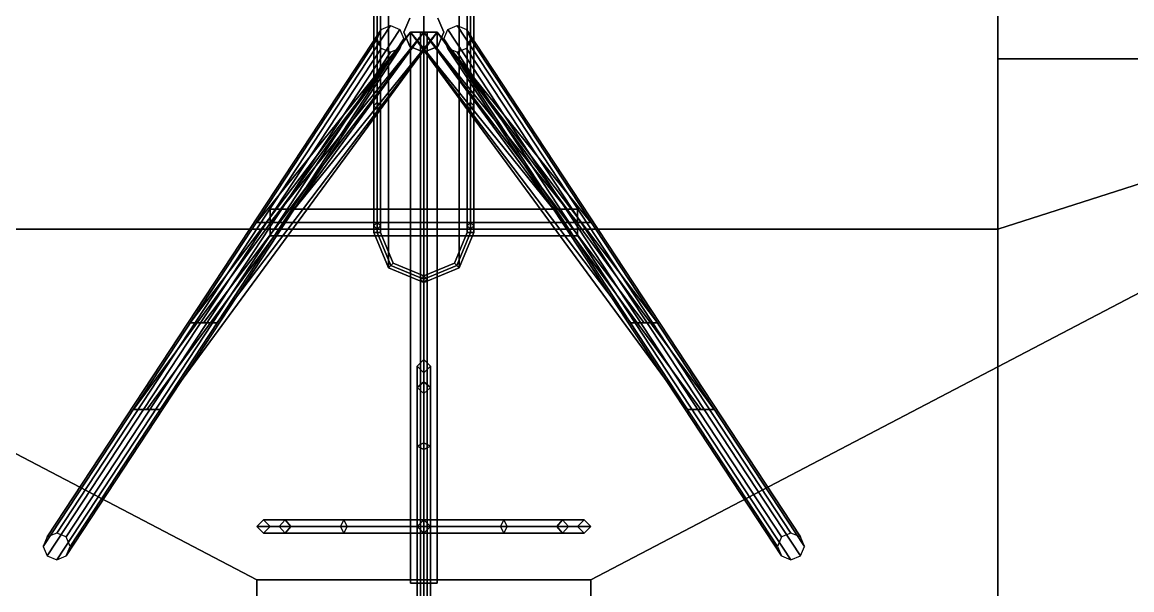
# Model space of a CAD drawing. Extents: x -3.8 to 3.8, y -28.3 to 29.9.
# Drawn here: x -1.203 to 2.121, y -7.14 to -5.44 of the extents above; entities that cross this region are included whole.
import ezdxf

# ---------------------------------------------------------------- set-up
doc = ezdxf.new("R2010")
doc.units = 0
doc.layers.add('SUPERSTRUCTURE', color=3, linetype='CONTINUOUS')

msp = doc.modelspace()

# ---------------------------------------------------------------- linework, layer by layer
at = {"layer": 'SUPERSTRUCTURE'}
for points in [[(1.72, 5.26, 2.05), (1.72, -8.82, 1.69), (1.72, 9.14, 1.69), (1.72, 9.14, 2.05)], [(1.72, -5.55, 3.4), (1.72, -8.82, 1.69), (1.72, 5.26, 2.05), (1.72, 0.5, 3.4)], [(1.72, 0.5, 3.56), (1.72, -5.55, 3.56), (3.5, -5.55, 3.56), (3.5, 0.5, 3.56)], [(-0.1061, -5.2439, 13.68), (-0.1061, -6.1761, 13.68), (0, -6.22, 13.68), (0, -5.2, 13.68)], [(0, -5.2, 13.68), (0, -6.22, 13.68), (0.1061, -6.1761, 13.68), (0.1061, -5.2439, 13.68)], [(-0.15, -5.35, 13.68), (-0.15, -6.07, 13.68), (-0.1061, -6.1761, 13.68), (-0.1061, -5.2439, 13.68)], [(0.1061, -5.2439, 13.68), (0.1061, -6.1761, 13.68), (0.15, -6.07, 13.68), (0.15, -5.35, 13.68)], [(-0.15, -5.35, 13.63), (-0.15, -6.07, 13.63), (-0.15, -6.07, 13.68), (-0.15, -5.35, 13.68)], [(-0.14, -5.35, 14.03), (-0.15, -5.35, 14.02), (-0.15, -6.07, 14.02), (-0.14, -6.07, 14.03)], [(-0.15, -5.35, 14.02), (-0.14, -5.35, 14.01), (-0.14, -6.07, 14.01), (-0.15, -6.07, 14.02)], [(-0.13, -5.35, 14.02), (-0.14, -5.35, 14.03), (-0.14, -6.07, 14.03), (-0.13, -6.07, 14.02)], [(-0.14, -5.35, 14.01), (-0.13, -5.35, 14.02), (-0.13, -6.07, 14.02), (-0.14, -6.07, 14.01)], [(0.14, -5.35, 14.03), (0.13, -5.35, 14.02), (0.13, -6.07, 14.02), (0.14, -6.07, 14.03)], [(0.13, -5.35, 14.02), (0.14, -5.35, 14.01), (0.14, -6.07, 14.01), (0.13, -6.07, 14.02)], [(0.15, -5.35, 14.02), (0.14, -5.35, 14.03), (0.14, -6.07, 14.03), (0.15, -6.07, 14.02)], [(0.14, -5.35, 14.01), (0.15, -5.35, 14.02), (0.15, -6.07, 14.02), (0.14, -6.07, 14.01)], [(0.15, -6.07, 13.63), (0.15, -5.35, 13.63), (0.15, -5.35, 13.68), (0.15, -6.07, 13.68)], [(1.72, -6.42, 4.16), (1.72, -6.42, 3.56), (1.72, -5.36, 3.56), (1.72, -5.36, 4.16)], [(-3.75, -5.41, 4.25), (-1.72, -6.06, 4.25), (1.72, -6.06, 4.25), (3.75, -5.41, 4.25)], [(-3.75, -5.41, 6.55), (-0.5, -7.11, 6.55), (0.5, -7.11, 6.55), (3.75, -5.41, 6.55)], [(-3.75, -5.41, 6.55), (-3.68, -8.58, 6.55), (-0.5, -8.73, 6.55), (-0.5, -7.11, 6.55)], [(0.5, -8.73, 6.55), (3.68, -8.58, 6.55), (3.75, -5.41, 6.55), (0.5, -7.11, 6.55)], [(1.72, -6.06, 4.25), (1.72, -8.82, 4.25), (3.75, -8.82, 4.25), (3.75, -5.41, 4.25)], [(-1.1, -6.97, 6.55), (-1.1283, -6.9817, 6.55), (-0.1283, -5.4617, 13.63), (-0.1, -5.45, 13.63)], [(-1.0717, -6.9817, 6.55), (-1.1, -6.97, 6.55), (-0.1, -5.45, 13.63), (-0.0717, -5.4617, 13.63)], [(-0.0424, -5.4276, 6.55), (-0.06, -5.47, 6.55), (-0.06, -5.47, 13.63), (-0.0424, -5.4276, 13.63)], [(0.06, -5.47, 6.55), (0.0424, -5.4276, 6.55), (0.0424, -5.4276, 13.63), (0.06, -5.47, 13.63)], [(1.1, -6.97, 6.55), (1.0717, -6.9817, 6.55), (0.0717, -5.4617, 13.63), (0.1, -5.45, 13.63)], [(1.1283, -6.9817, 6.55), (1.1, -6.97, 6.55), (0.1, -5.45, 13.63), (0.1283, -5.4617, 13.63)], [(-1.1283, -6.9817, 6.55), (-1.14, -7.01, 6.55), (-0.14, -5.49, 13.63), (-0.1283, -5.4617, 13.63)], [(-1.06, -7.01, 6.55), (-1.0717, -6.9817, 6.55), (-0.0717, -5.4617, 13.63), (-0.06, -5.49, 13.63)], [(0, -5.47, 8.5), (-0.04, -5.47, 8.46), (-0.87, -6.6, 8.46), (-0.83, -6.6, 8.5)], [(-0.04, -5.47, 8.46), (0, -5.47, 8.42), (-0.83, -6.6, 8.42), (-0.87, -6.6, 8.46)], [(0.04, -5.47, 8.46), (0, -5.47, 8.5), (-0.83, -6.6, 8.5), (-0.79, -6.6, 8.46)], [(0, -5.47, 8.42), (0.04, -5.47, 8.46), (-0.79, -6.6, 8.46), (-0.83, -6.6, 8.42)], [(0, -5.47, 9.74), (-0.04, -5.47, 9.7), (-0.7, -6.34, 9.7), (-0.66, -6.34, 9.74)], [(-0.04, -5.47, 9.7), (0, -5.47, 9.66), (-0.66, -6.34, 9.66), (-0.7, -6.34, 9.7)], [(0.04, -5.47, 9.7), (0, -5.47, 9.74), (-0.66, -6.34, 9.74), (-0.62, -6.34, 9.7)], [(0, -5.47, 9.66), (0.04, -5.47, 9.7), (-0.62, -6.34, 9.7), (-0.66, -6.34, 9.66)], [(0, -5.47, 11.1), (-0.04, -5.47, 11.06), (-0.5, -6.04, 11.06), (-0.46, -6.04, 11.1)], [(-0.04, -5.47, 11.06), (0, -5.47, 11.02), (-0.46, -6.04, 11.02), (-0.5, -6.04, 11.06)], [(0.04, -5.47, 11.06), (0, -5.47, 11.1), (-0.46, -6.04, 11.1), (-0.42, -6.04, 11.06)], [(0, -5.47, 11.02), (0.04, -5.47, 11.06), (-0.42, -6.04, 11.06), (-0.46, -6.04, 11.02)], [(-0.06, -5.47, 6.55), (-0.0424, -5.5124, 6.55), (-0.0424, -5.5124, 13.63), (-0.06, -5.47, 13.63)], [(-0.04, -5.47, 8.46), (0, -5.47, 8.42), (0.83, -6.6, 8.42), (0.79, -6.6, 8.46)], [(0, -5.47, 8.5), (-0.04, -5.47, 8.46), (0.79, -6.6, 8.46), (0.83, -6.6, 8.5)], [(-0.04, -5.47, 9.7), (0, -5.47, 9.66), (0.66, -6.34, 9.66), (0.62, -6.34, 9.7)], [(0, -5.47, 9.74), (-0.04, -5.47, 9.7), (0.62, -6.34, 9.7), (0.66, -6.34, 9.74)], [(-0.04, -5.47, 11.06), (0, -5.47, 11.02), (0.46, -6.04, 11.02), (0.42, -6.04, 11.06)], [(0, -5.47, 11.1), (-0.04, -5.47, 11.06), (0.42, -6.04, 11.06), (0.46, -6.04, 11.1)], [(0, -5.47, 11.1), (-0.04, -5.47, 11.06), (-0.04, -7.12, 11.06), (0, -7.12, 11.1)], [(-0.04, -5.47, 11.06), (0, -5.47, 11.02), (0, -7.12, 11.02), (-0.04, -7.12, 11.06)], [(0, -28.3, 6.88), (-0.01, -28.3, 6.89), (-0.01, -5.47, 13.58), (0, -5.47, 13.57)], [(-0.01, -28.3, 6.89), (0, -28.3, 6.9), (0, -5.47, 13.59), (-0.01, -5.47, 13.58)], [(0, -5.47, 8.42), (0.04, -5.47, 8.46), (0.87, -6.6, 8.46), (0.83, -6.6, 8.42)], [(0.04, -5.47, 8.46), (0, -5.47, 8.5), (0.83, -6.6, 8.5), (0.87, -6.6, 8.46)], [(0, -5.47, 9.66), (0.04, -5.47, 9.7), (0.7, -6.34, 9.7), (0.66, -6.34, 9.66)], [(0.04, -5.47, 9.7), (0, -5.47, 9.74), (0.66, -6.34, 9.74), (0.7, -6.34, 9.7)], [(0, -5.47, 11.02), (0.04, -5.47, 11.06), (0.5, -6.04, 11.06), (0.46, -6.04, 11.02)], [(0.04, -5.47, 11.06), (0, -5.47, 11.1), (0.46, -6.04, 11.1), (0.5, -6.04, 11.06)], [(0.04, -5.47, 11.06), (0, -5.47, 11.1), (0, -7.12, 11.1), (0.04, -7.12, 11.06)], [(0, -5.47, 11.02), (0.04, -5.47, 11.06), (0.04, -7.12, 11.06), (0, -7.12, 11.02)], [(0.01, -28.3, 6.89), (0, -28.3, 6.88), (0, -5.47, 13.57), (0.01, -5.47, 13.58)], [(0, -28.3, 6.9), (0.01, -28.3, 6.89), (0.01, -5.47, 13.58), (0, -5.47, 13.59)], [(0.0424, -5.5124, 6.55), (0.06, -5.47, 6.55), (0.06, -5.47, 13.63), (0.0424, -5.5124, 13.63)], [(1.0717, -6.9817, 6.55), (1.06, -7.01, 6.55), (0.06, -5.49, 13.63), (0.0717, -5.4617, 13.63)], [(1.14, -7.01, 6.55), (1.1283, -6.9817, 6.55), (0.1283, -5.4617, 13.63), (0.14, -5.49, 13.63)], [(-1.14, -7.01, 6.55), (-1.1283, -7.0383, 6.55), (-0.1283, -5.5183, 13.63), (-0.14, -5.49, 13.63)], [(-1.1283, -7.0383, 6.55), (-1.1, -7.05, 6.55), (-0.1, -5.53, 13.63), (-0.1283, -5.5183, 13.63)], [(-1.1, -7.05, 6.55), (-1.0717, -7.0383, 6.55), (-0.0717, -5.5183, 13.63), (-0.1, -5.53, 13.63)], [(-1.0717, -7.0383, 6.55), (-1.06, -7.01, 6.55), (-0.06, -5.49, 13.63), (-0.0717, -5.5183, 13.63)], [(-0.0424, -5.5124, 6.55), (0, -5.53, 6.55), (0, -5.53, 13.63), (-0.0424, -5.5124, 13.63)], [(0, -5.53, 6.55), (0.0424, -5.5124, 6.55), (0.0424, -5.5124, 13.63), (0, -5.53, 13.63)], [(1.06, -7.01, 6.55), (1.0717, -7.0383, 6.55), (0.0717, -5.5183, 13.63), (0.06, -5.49, 13.63)], [(1.0717, -7.0383, 6.55), (1.1, -7.05, 6.55), (0.1, -5.53, 13.63), (0.0717, -5.5183, 13.63)], [(1.1, -7.05, 6.55), (1.1283, -7.0383, 6.55), (0.1283, -5.5183, 13.63), (0.1, -5.53, 13.63)], [(1.1283, -7.0383, 6.55), (1.14, -7.01, 6.55), (0.14, -5.49, 13.63), (0.1283, -5.5183, 13.63)], [(1.72, -5.55, 3.56), (1.72, -5.55, 3.4), (3.5, -5.55, 3.4), (3.5, -5.55, 3.56)], [(1.72, -8.82, 3.56), (1.72, -8.82, 1.69), (1.72, -5.55, 3.4), (1.72, -5.55, 3.56)], [(-0.14, -5.68, 13.68), (-0.15, -5.69, 13.68), (-0.15, -5.69, 14.02), (-0.14, -5.68, 14.01)], [(-0.13, -5.69, 13.68), (-0.14, -5.68, 13.68), (-0.14, -5.68, 14.01), (-0.13, -5.69, 14.02)], [(0.14, -5.68, 13.68), (0.13, -5.69, 13.68), (0.13, -5.69, 14.02), (0.14, -5.68, 14.01)], [(0.15, -5.69, 13.68), (0.14, -5.68, 13.68), (0.14, -5.68, 14.01), (0.15, -5.69, 14.02)], [(-0.15, -5.69, 13.68), (-0.14, -5.7, 13.68), (-0.14, -5.7, 14.01), (-0.15, -5.69, 14.02)], [(-0.14, -5.7, 13.68), (-0.13, -5.69, 13.68), (-0.13, -5.69, 14.02), (-0.14, -5.7, 14.01)], [(0.13, -5.69, 13.68), (0.14, -5.7, 13.68), (0.14, -5.7, 14.01), (0.13, -5.69, 14.02)], [(0.14, -5.7, 13.68), (0.15, -5.69, 13.68), (0.15, -5.69, 14.02), (0.14, -5.7, 14.01)], [(0.46, -6.04, 11.1), (0.46, -6, 11.06), (-0.46, -6, 11.06), (-0.46, -6.04, 11.1)], [(0.46, -6, 11.06), (0.46, -6.04, 11.02), (-0.46, -6.04, 11.02), (-0.46, -6, 11.06)], [(0.46, -6.08, 11.06), (0.46, -6.04, 11.1), (-0.46, -6.04, 11.1), (-0.46, -6.08, 11.06)], [(0.46, -6.04, 11.02), (0.46, -6.08, 11.06), (-0.46, -6.08, 11.06), (-0.46, -6.04, 11.02)], [(-0.14, -6.04, 13.68), (-0.15, -6.05, 13.68), (-0.15, -6.05, 14.02), (-0.14, -6.04, 14.01)], [(-0.15, -6.05, 13.68), (-0.14, -6.06, 13.68), (-0.14, -6.06, 14.01), (-0.15, -6.05, 14.02)], [(-0.13, -6.05, 13.68), (-0.14, -6.04, 13.68), (-0.14, -6.04, 14.01), (-0.13, -6.05, 14.02)], [(-0.14, -6.06, 13.68), (-0.13, -6.05, 13.68), (-0.13, -6.05, 14.02), (-0.14, -6.06, 14.01)], [(0.14, -6.04, 13.68), (0.13, -6.05, 13.68), (0.13, -6.05, 14.02), (0.14, -6.04, 14.01)], [(0.13, -6.05, 13.68), (0.14, -6.06, 13.68), (0.14, -6.06, 14.01), (0.13, -6.05, 14.02)], [(0.15, -6.05, 13.68), (0.14, -6.04, 13.68), (0.14, -6.04, 14.01), (0.15, -6.05, 14.02)], [(0.14, -6.06, 13.68), (0.15, -6.05, 13.68), (0.15, -6.05, 14.02), (0.14, -6.06, 14.01)], [(1.72, -8.58, 6.24), (1.72, -6.06, 4.25), (-1.72, -6.06, 4.25), (-1.72, -8.58, 6.24)], [(1.72, -6.06, 6.44), (1.72, -6.06, 4.25), (-1.72, -6.06, 4.25), (-1.72, -6.06, 6.44)], [(1.72, -6.06, 4.25), (1.72, -8.58, 6.24), (-1.72, -8.58, 6.24), (-1.72, -6.06, 4.25)], [(-0.15, -6.07, 13.63), (-0.1061, -6.1761, 13.63), (-0.1061, -6.1761, 13.68), (-0.15, -6.07, 13.68)], [(-0.1061, -6.1761, 14.02), (-0.099, -6.169, 14.03), (-0.14, -6.07, 14.03), (-0.15, -6.07, 14.02)], [(-0.099, -6.169, 14.01), (-0.1061, -6.1761, 14.02), (-0.15, -6.07, 14.02), (-0.14, -6.07, 14.01)], [(-0.099, -6.169, 14.03), (-0.0919, -6.1619, 14.02), (-0.13, -6.07, 14.02), (-0.14, -6.07, 14.03)], [(-0.0919, -6.1619, 14.02), (-0.099, -6.169, 14.01), (-0.14, -6.07, 14.01), (-0.13, -6.07, 14.02)], [(0.14, -6.07, 14.03), (0.13, -6.07, 14.02), (0.0919, -6.1619, 14.02), (0.099, -6.169, 14.03)], [(0.13, -6.07, 14.02), (0.14, -6.07, 14.01), (0.099, -6.169, 14.01), (0.0919, -6.1619, 14.02)], [(0.15, -6.07, 14.02), (0.14, -6.07, 14.03), (0.099, -6.169, 14.03), (0.1061, -6.1761, 14.02)], [(0.14, -6.07, 14.01), (0.15, -6.07, 14.02), (0.1061, -6.1761, 14.02), (0.099, -6.169, 14.01)], [(0.1061, -6.1761, 13.63), (0.15, -6.07, 13.63), (0.15, -6.07, 13.68), (0.1061, -6.1761, 13.68)], [(1.72, -11.39, 6.24), (1.72, -11.39, 4.25), (1.72, -6.06, 4.25), (1.72, -8.58, 6.24)], [(1.72, -8.58, 6.44), (1.72, -8.58, 6.24), (1.72, -6.06, 4.25), (1.72, -6.06, 6.44)], [(0, -6.22, 14.02), (0, -6.21, 14.03), (-0.099, -6.169, 14.03), (-0.1061, -6.1761, 14.02)], [(0, -6.21, 14.01), (0, -6.22, 14.02), (-0.1061, -6.1761, 14.02), (-0.099, -6.169, 14.01)], [(-0.1061, -6.1761, 13.63), (0, -6.22, 13.63), (0, -6.22, 13.68), (-0.1061, -6.1761, 13.68)], [(0, -6.21, 14.03), (0, -6.2, 14.02), (-0.0919, -6.1619, 14.02), (-0.099, -6.169, 14.03)], [(0, -6.2, 14.02), (0, -6.21, 14.01), (-0.099, -6.169, 14.01), (-0.0919, -6.1619, 14.02)], [(0.099, -6.169, 14.03), (0.0919, -6.1619, 14.02), (0, -6.2, 14.02), (0, -6.21, 14.03)], [(0.0919, -6.1619, 14.02), (0.099, -6.169, 14.01), (0, -6.21, 14.01), (0, -6.2, 14.02)], [(0.1061, -6.1761, 14.02), (0.099, -6.169, 14.03), (0, -6.21, 14.03), (0, -6.22, 14.02)], [(0.099, -6.169, 14.01), (0.1061, -6.1761, 14.02), (0, -6.22, 14.02), (0, -6.21, 14.01)], [(0, -6.22, 13.63), (0.1061, -6.1761, 13.63), (0.1061, -6.1761, 13.68), (0, -6.22, 13.68)], [(0, -6.2, 13.68), (-0.01, -6.21, 13.68), (-0.01, -6.21, 14.01), (0, -6.2, 14.02)], [(-0.01, -6.21, 13.68), (0, -6.22, 13.68), (0, -6.22, 14.02), (-0.01, -6.21, 14.01)], [(0.01, -6.21, 13.68), (0, -6.2, 13.68), (0, -6.2, 14.02), (0.01, -6.21, 14.01)], [(0, -6.22, 13.68), (0.01, -6.21, 13.68), (0.01, -6.21, 14.01), (0, -6.22, 14.02)], [(0, -6.45, 12.01), (-0.02, -6.47, 12.01), (-0.02, -6.5343, 12.25), (0, -6.517, 12.26)], [(0, -6.517, 11.76), (-0.02, -6.5343, 11.77), (-0.02, -6.47, 12.01), (0, -6.45, 12.01)], [(-0.02, -6.47, 12.01), (0, -6.49, 12.01), (0, -6.5516, 12.24), (-0.02, -6.5343, 12.25)], [(-0.02, -6.5343, 11.77), (0, -6.5516, 11.78), (0, -6.49, 12.01), (-0.02, -6.47, 12.01)], [(0.02, -6.47, 12.01), (0, -6.45, 12.01), (0, -6.517, 12.26), (0.02, -6.5343, 12.25)], [(0.02, -6.5343, 11.77), (0, -6.517, 11.76), (0, -6.45, 12.01), (0.02, -6.47, 12.01)], [(0, -6.49, 12.01), (0.02, -6.47, 12.01), (0.02, -6.5343, 12.25), (0, -6.5516, 12.24)], [(0, -6.5516, 11.78), (0.02, -6.5343, 11.77), (0.02, -6.47, 12.01), (0, -6.49, 12.01)], [(0, -6.517, 12.26), (-0.02, -6.5343, 12.25), (-0.02, -6.71, 12.4257), (0, -6.7, 12.443)], [(0, -6.7, 11.577), (-0.02, -6.71, 11.5943), (-0.02, -6.5343, 11.77), (0, -6.517, 11.76)], [(-0.02, -6.5343, 12.25), (0, -6.5516, 12.24), (0, -6.72, 12.4084), (-0.02, -6.71, 12.4257)], [(-0.02, -6.71, 11.5943), (0, -6.72, 11.6116), (0, -6.5516, 11.78), (-0.02, -6.5343, 11.77)], [(0.02, -6.5343, 12.25), (0, -6.517, 12.26), (0, -6.7, 12.443), (0.02, -6.71, 12.4257)], [(0.02, -6.71, 11.5943), (0, -6.7, 11.577), (0, -6.517, 11.76), (0.02, -6.5343, 11.77)], [(0, -6.5516, 12.24), (0.02, -6.5343, 12.25), (0.02, -6.71, 12.4257), (0, -6.72, 12.4084)], [(0, -6.72, 11.6116), (0.02, -6.71, 11.5943), (0.02, -6.5343, 11.77), (0, -6.5516, 11.78)], [(0, -6.7, 12.443), (-0.02, -6.71, 12.4257), (-0.02, -6.95, 12.49), (0, -6.95, 12.51)], [(0, -6.95, 11.51), (-0.02, -6.95, 11.53), (-0.02, -6.71, 11.5943), (0, -6.7, 11.577)], [(-0.02, -6.71, 12.4257), (0, -6.72, 12.4084), (0, -6.95, 12.47), (-0.02, -6.95, 12.49)], [(-0.02, -6.95, 11.53), (0, -6.95, 11.55), (0, -6.72, 11.6116), (-0.02, -6.71, 11.5943)], [(0.02, -6.71, 12.4257), (0, -6.7, 12.443), (0, -6.95, 12.51), (0.02, -6.95, 12.49)], [(0.02, -6.95, 11.53), (0, -6.95, 11.51), (0, -6.7, 11.577), (0.02, -6.71, 11.5943)], [(0, -6.72, 12.4084), (0.02, -6.71, 12.4257), (0.02, -6.95, 12.49), (0, -6.95, 12.47)], [(0, -6.95, 11.55), (0.02, -6.95, 11.53), (0.02, -6.71, 11.5943), (0, -6.72, 11.6116)], [(-0.433, -6.95, 12.26), (-0.4157, -6.93, 12.25), (-0.48, -6.93, 12.01), (-0.5, -6.95, 12.01)], [(-0.5, -6.95, 12.01), (-0.48, -6.93, 12.01), (-0.4157, -6.93, 11.77), (-0.433, -6.95, 11.76)], [(-0.4157, -6.93, 12.25), (-0.3984, -6.95, 12.24), (-0.46, -6.95, 12.01), (-0.48, -6.93, 12.01)], [(-0.48, -6.93, 12.01), (-0.46, -6.95, 12.01), (-0.3984, -6.95, 11.78), (-0.4157, -6.93, 11.77)], [(-0.25, -6.95, 12.443), (-0.24, -6.93, 12.4257), (-0.4157, -6.93, 12.25), (-0.433, -6.95, 12.26)], [(-0.433, -6.95, 11.76), (-0.4157, -6.93, 11.77), (-0.24, -6.93, 11.5943), (-0.25, -6.95, 11.577)], [(-0.24, -6.93, 12.4257), (-0.23, -6.95, 12.4084), (-0.3984, -6.95, 12.24), (-0.4157, -6.93, 12.25)], [(-0.4157, -6.93, 11.77), (-0.3984, -6.95, 11.78), (-0.23, -6.95, 11.6116), (-0.24, -6.93, 11.5943)], [(0, -6.95, 12.51), (0, -6.93, 12.49), (-0.24, -6.93, 12.4257), (-0.25, -6.95, 12.443)], [(-0.25, -6.95, 11.577), (-0.24, -6.93, 11.5943), (0, -6.93, 11.53), (0, -6.95, 11.51)], [(0, -6.93, 12.49), (0, -6.95, 12.47), (-0.23, -6.95, 12.4084), (-0.24, -6.93, 12.4257)], [(-0.24, -6.93, 11.5943), (-0.23, -6.95, 11.6116), (0, -6.95, 11.55), (0, -6.93, 11.53)], [(0, -6.93, 11.1), (-0.02, -6.95, 11.08), (-0.02, -6.95, 11.5154), (0, -6.93, 11.5154)], [(0.25, -6.95, 12.443), (0.24, -6.93, 12.4257), (0, -6.93, 12.49), (0, -6.95, 12.51)], [(0.24, -6.93, 12.4257), (0.23, -6.95, 12.4084), (0, -6.95, 12.47), (0, -6.93, 12.49)], [(0, -6.95, 11.51), (0, -6.93, 11.53), (0.24, -6.93, 11.5943), (0.25, -6.95, 11.577)], [(0, -6.93, 11.53), (0, -6.95, 11.55), (0.23, -6.95, 11.6116), (0.24, -6.93, 11.5943)], [(0.02, -6.95, 11.08), (0, -6.93, 11.1), (0, -6.93, 11.5154), (0.02, -6.95, 11.5154)], [(0.4157, -6.93, 12.25), (0.3984, -6.95, 12.24), (0.23, -6.95, 12.4084), (0.24, -6.93, 12.4257)], [(0.24, -6.93, 11.5943), (0.23, -6.95, 11.6116), (0.3984, -6.95, 11.78), (0.4157, -6.93, 11.77)], [(0.433, -6.95, 12.26), (0.4157, -6.93, 12.25), (0.24, -6.93, 12.4257), (0.25, -6.95, 12.443)], [(0.25, -6.95, 11.577), (0.24, -6.93, 11.5943), (0.4157, -6.93, 11.77), (0.433, -6.95, 11.76)], [(0.48, -6.93, 12.01), (0.46, -6.95, 12.01), (0.3984, -6.95, 12.24), (0.4157, -6.93, 12.25)], [(0.4157, -6.93, 11.77), (0.3984, -6.95, 11.78), (0.46, -6.95, 12.01), (0.48, -6.93, 12.01)], [(0.5, -6.95, 12.01), (0.48, -6.93, 12.01), (0.4157, -6.93, 12.25), (0.433, -6.95, 12.26)], [(0.433, -6.95, 11.76), (0.4157, -6.93, 11.77), (0.48, -6.93, 12.01), (0.5, -6.95, 12.01)], [(-0.4157, -6.97, 12.25), (-0.433, -6.95, 12.26), (-0.5, -6.95, 12.01), (-0.48, -6.97, 12.01)], [(-0.48, -6.97, 12.01), (-0.5, -6.95, 12.01), (-0.433, -6.95, 11.76), (-0.4157, -6.97, 11.77)], [(-0.3984, -6.95, 12.24), (-0.4157, -6.97, 12.25), (-0.48, -6.97, 12.01), (-0.46, -6.95, 12.01)], [(-0.46, -6.95, 12.01), (-0.48, -6.97, 12.01), (-0.4157, -6.97, 11.77), (-0.3984, -6.95, 11.78)], [(-0.24, -6.97, 12.4257), (-0.25, -6.95, 12.443), (-0.433, -6.95, 12.26), (-0.4157, -6.97, 12.25)], [(-0.4157, -6.97, 11.77), (-0.433, -6.95, 11.76), (-0.25, -6.95, 11.577), (-0.24, -6.97, 11.5943)], [(-0.23, -6.95, 12.4084), (-0.24, -6.97, 12.4257), (-0.4157, -6.97, 12.25), (-0.3984, -6.95, 12.24)], [(-0.3984, -6.95, 11.78), (-0.4157, -6.97, 11.77), (-0.24, -6.97, 11.5943), (-0.23, -6.95, 11.6116)], [(0, -6.97, 12.49), (0, -6.95, 12.51), (-0.25, -6.95, 12.443), (-0.24, -6.97, 12.4257)], [(-0.24, -6.97, 11.5943), (-0.25, -6.95, 11.577), (0, -6.95, 11.51), (0, -6.97, 11.53)], [(0, -6.95, 12.47), (0, -6.97, 12.49), (-0.24, -6.97, 12.4257), (-0.23, -6.95, 12.4084)], [(-0.23, -6.95, 11.6116), (-0.24, -6.97, 11.5943), (0, -6.97, 11.53), (0, -6.95, 11.55)], [(0, -6.95, 12.51), (-0.02, -6.95, 12.49), (-0.02, -7.19, 12.4257), (0, -7.2, 12.443)], [(-0.02, -6.95, 12.49), (0, -6.95, 12.47), (0, -7.18, 12.4084), (-0.02, -7.19, 12.4257)], [(0, -7.2, 11.577), (-0.02, -7.19, 11.5943), (-0.02, -6.95, 11.53), (0, -6.95, 11.51)], [(-0.02, -7.19, 11.5943), (0, -7.18, 11.6116), (0, -6.95, 11.55), (-0.02, -6.95, 11.53)], [(-0.02, -6.95, 11.08), (0, -6.97, 11.1), (0, -6.97, 11.5154), (-0.02, -6.95, 11.5154)], [(0, -6.95, 12.47), (0.02, -6.95, 12.49), (0.02, -7.19, 12.4257), (0, -7.18, 12.4084)], [(0.02, -6.95, 12.49), (0, -6.95, 12.51), (0, -7.2, 12.443), (0.02, -7.19, 12.4257)], [(0, -7.18, 11.6116), (0.02, -7.19, 11.5943), (0.02, -6.95, 11.53), (0, -6.95, 11.55)], [(0.02, -7.19, 11.5943), (0, -7.2, 11.577), (0, -6.95, 11.51), (0.02, -6.95, 11.53)], [(0.23, -6.95, 12.4084), (0.24, -6.97, 12.4257), (0, -6.97, 12.49), (0, -6.95, 12.47)], [(0.24, -6.97, 12.4257), (0.25, -6.95, 12.443), (0, -6.95, 12.51), (0, -6.97, 12.49)], [(0, -6.95, 11.55), (0, -6.97, 11.53), (0.24, -6.97, 11.5943), (0.23, -6.95, 11.6116)], [(0, -6.97, 11.53), (0, -6.95, 11.51), (0.25, -6.95, 11.577), (0.24, -6.97, 11.5943)], [(0, -6.97, 11.1), (0.02, -6.95, 11.08), (0.02, -6.95, 11.5154), (0, -6.97, 11.5154)], [(0.3984, -6.95, 12.24), (0.4157, -6.97, 12.25), (0.24, -6.97, 12.4257), (0.23, -6.95, 12.4084)], [(0.23, -6.95, 11.6116), (0.24, -6.97, 11.5943), (0.4157, -6.97, 11.77), (0.3984, -6.95, 11.78)], [(0.4157, -6.97, 12.25), (0.433, -6.95, 12.26), (0.25, -6.95, 12.443), (0.24, -6.97, 12.4257)], [(0.24, -6.97, 11.5943), (0.25, -6.95, 11.577), (0.433, -6.95, 11.76), (0.4157, -6.97, 11.77)], [(0.46, -6.95, 12.01), (0.48, -6.97, 12.01), (0.4157, -6.97, 12.25), (0.3984, -6.95, 12.24)], [(0.3984, -6.95, 11.78), (0.4157, -6.97, 11.77), (0.48, -6.97, 12.01), (0.46, -6.95, 12.01)], [(0.48, -6.97, 12.01), (0.5, -6.95, 12.01), (0.433, -6.95, 12.26), (0.4157, -6.97, 12.25)], [(0.4157, -6.97, 11.77), (0.433, -6.95, 11.76), (0.5, -6.95, 12.01), (0.48, -6.97, 12.01)], [(-0.5, -7.11, 6.55), (-0.5, -8.73, 6.55), (-0.5, -8.73, 8.44), (-0.5, -7.11, 8.44)], [(0.5, -7.11, 8.44), (0.5, -7.11, 6.55), (-0.5, -7.11, 6.55), (-0.5, -7.11, 8.44)], [(-0.5, -7.11, 8.44), (-0.5, -8.73, 8.44), (0.5, -8.73, 8.44), (0.5, -7.11, 8.44)], [(0.5, -8.73, 8.44), (0.5, -8.73, 6.55), (0.5, -7.11, 6.55), (0.5, -7.11, 8.44)], [(0, -7.12, 11.1), (-0.04, -7.12, 11.06), (0, -7.12, 11.02), (0.04, -7.12, 11.06)]]:
    msp.add_3dface(points, dxfattribs=at)

doc.saveas('drawing.dxf')
